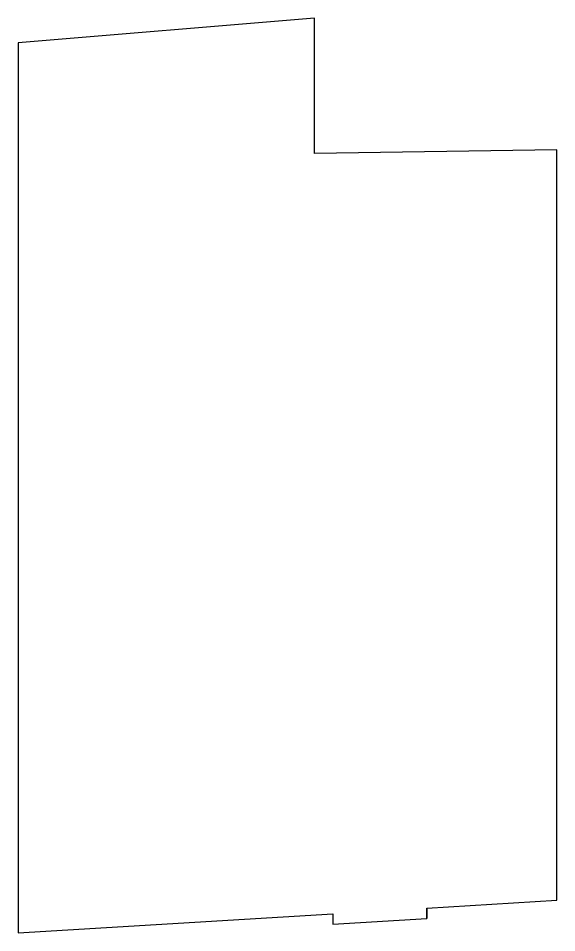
# Model space of a CAD drawing. Header units: inches. Extents: x -10117506 to -5032697, y -6529230 to -3253155.
# Drawn here: x -5049923.3 to -5049660.7, y -3255240.9 to -3254794.8 of the extents above; entities that cross this region are included whole.
import ezdxf

# ---------------------------------------------------------------- set-up
doc = ezdxf.new("R2010")
doc.units = ezdxf.units.IN
doc.header["$LTSCALE"] = 2
doc.header["$MEASUREMENT"] = 0
doc.layers.get('0').update_dxf_attribs({"linetype": 'CONTINUOUS'})

msp = doc.modelspace()

# ---------------------------------------------------------------- linework, layer by layer
at = {"ltscale": 0.5}
for p, q in [((-5049778.83, -3254794.81), (-5049923.25, -3254806.82)), ((-5049778.83, -3254860.84), (-5049778.83, -3254794.81)), ((-5049923.25, -3254806.82), (-5049923.25, -3255240.87)), ((-5049660.67, -3254859.01), (-5049778.83, -3254860.84)), ((-5049660.67, -3255225.01), (-5049660.67, -3254859.01)), ((-5049723.93, -3255228.87), (-5049660.67, -3255225.01)), ((-5049723.93, -3255228.87), (-5049723.93, -3255233.87)), ((-5049923.25, -3255240.87), (-5049769.85, -3255231.64)), ((-5049769.85, -3255231.64), (-5049769.85, -3255236.64)), ((-5049769.85, -3255236.64), (-5049723.93, -3255233.87))]:
    msp.add_line(p, q, dxfattribs=at)
msp.add_lwpolyline([(-5049660.67, -3254859.01), (-5049778.83, -3254860.84), (-5049778.83, -3254794.81), (-5049923.25, -3254806.82), (-5049923.25, -3255240.87), (-5049769.85, -3255231.64), (-5049769.85, -3255236.64), (-5049723.93, -3255233.87), (-5049723.93, -3255228.87), (-5049660.67, -3255225.01)], close=True, dxfattribs=at)

doc.saveas('drawing.dxf')
